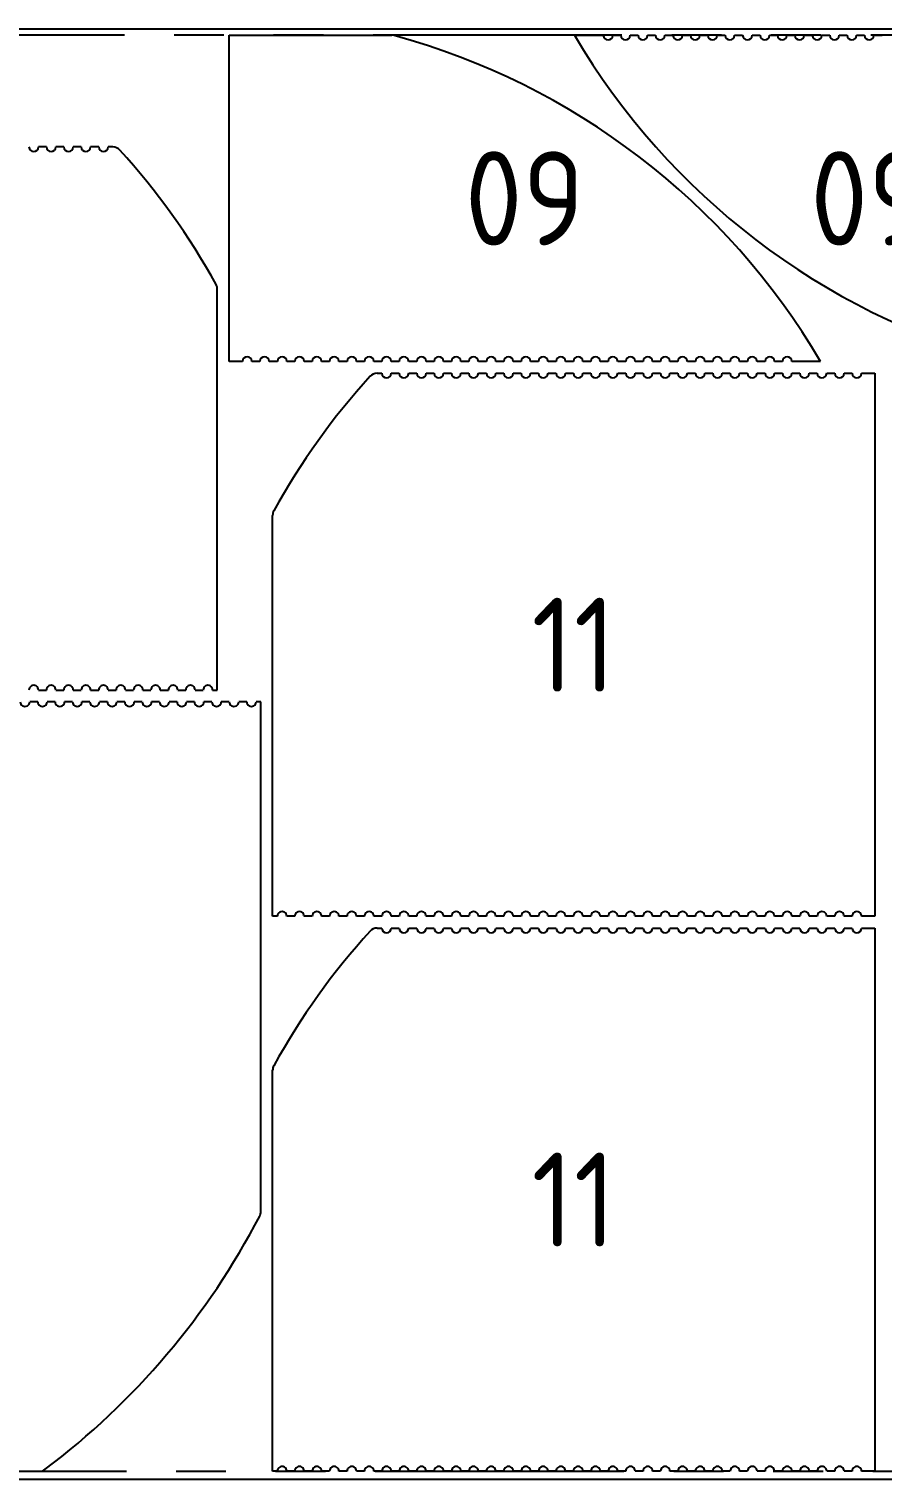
# Model space of a CAD drawing. Header units: millimetres. Extents: x -47360 to 661737, y -45870 to 354580.
# Drawn here: x 343943 to 345032, y 4200 to 6050 of the extents above; entities that cross this region are included whole.
import ezdxf
from ezdxf.enums import TextEntityAlignment as Align

# ---------------------------------------------------------------- set-up
doc = ezdxf.new("R2010")
doc.units = ezdxf.units.MM
doc.header["$LTSCALE"] = 10
doc.linetypes.add('PHANTOM', pattern=[63.5, 31.75, -6.35, 6.35, -6.35, 6.35, -6.35])
for name, color, linetype in [('$ENCL_RECT_RESERVED_LAYER$', 4, 'PHANTOM'), ('09_4__010X755X416', 7, 'Continuous'), ('10_4__010X769X693', 7, 'Continuous'), ('11_4__010X769X693', 7, 'Continuous'), ('35_1__010X1080X900', 7, 'Continuous'), ('PART-LABEL', 6, 'Continuous'), ('STOCK', 3, 'Continuous')]:
    doc.layers.add(name, color=color, linetype=linetype)
doc.styles.get("Standard").update_dxf_attribs({"font": 'isocp2.shx', "bigfont": 'whgtxt.shx'})

msp = doc.modelspace()

# ---------------------------------------------------------------- linework, layer by layer
at = {"layer": '$ENCL_RECT_RESERVED_LAYER$'}
msp.add_lwpolyline([(341210, 4210), (346604.94, 4210), (346604.94, 6042.05), (341210, 6042.05)], close=True, dxfattribs=at)
at = {"layer": '09_4__010X755X416'}
for p, q in [((344198.58, 5625.81), (344198.58, 6042.05)), ((344198.58, 6042.05), (344406.27, 6042.05)), ((344639.48, 6042.05), (344676.13, 6042.05)), ((344688.13, 6042.05), (344698.35, 6042.05)), ((344710.35, 6042.05), (344720.58, 6042.05)), ((344732.58, 6042.05), (344742.8, 6042.05)), ((344754.8, 6042.05), (344765.03, 6042.05)), ((344777.03, 6042.05), (344787.25, 6042.05)), ((344799.25, 6042.05), (344809.48, 6042.05)), ((344821.48, 6042.05), (344831.7, 6042.05)), ((344843.7, 6042.05), (344853.93, 6042.05)), ((344865.93, 6042.05), (344876.15, 6042.05)), ((344888.15, 6042.05), (344898.38, 6042.05)), ((344910.38, 6042.05), (344920.6, 6042.05)), ((344932.6, 6042.05), (344942.83, 6042.05)), ((344954.83, 6042.05), (344965.05, 6042.05)), ((344977.05, 6042.05), (344987.28, 6042.05)), ((344999.28, 6042.05), (345009.5, 6042.05)), ((345021.5, 6042.05), (345031.73, 6042.05)), ((344215.73, 5625.81), (344198.58, 5625.81)), ((344237.95, 5625.81), (344227.73, 5625.81)), ((344260.18, 5625.81), (344249.95, 5625.81)), ((344282.4, 5625.81), (344272.18, 5625.81)), ((344304.63, 5625.81), (344294.4, 5625.81)), ((344326.85, 5625.81), (344316.63, 5625.81)), ((344349.08, 5625.81), (344338.85, 5625.81)), ((344371.3, 5625.81), (344361.08, 5625.81)), ((344393.53, 5625.81), (344383.3, 5625.81)), ((344415.75, 5625.81), (344405.53, 5625.81)), ((344437.98, 5625.81), (344427.75, 5625.81)), ((344460.2, 5625.81), (344449.98, 5625.81)), ((344482.43, 5625.81), (344472.2, 5625.81)), ((344504.65, 5625.81), (344494.43, 5625.81)), ((344526.88, 5625.81), (344516.65, 5625.81)), ((344549.1, 5625.81), (344538.88, 5625.81)), ((344571.33, 5625.81), (344561.1, 5625.81)), ((344593.55, 5625.81), (344583.33, 5625.81)), ((344615.78, 5625.81), (344605.55, 5625.81)), ((344638, 5625.81), (344627.78, 5625.81)), ((344660.23, 5625.81), (344650, 5625.81)), ((344682.45, 5625.81), (344672.23, 5625.81)), ((344704.68, 5625.81), (344694.45, 5625.81)), ((344726.9, 5625.81), (344716.68, 5625.81)), ((344749.13, 5625.81), (344738.9, 5625.81)), ((344771.35, 5625.81), (344761.13, 5625.81)), ((344793.58, 5625.81), (344783.35, 5625.81)), ((344815.8, 5625.81), (344805.58, 5625.81)), ((344838.03, 5625.81), (344827.8, 5625.81)), ((344860.25, 5625.81), (344850.03, 5625.81)), ((344882.48, 5625.81), (344872.25, 5625.81)), ((344904.7, 5625.81), (344894.48, 5625.81)), ((344953.35, 5625.81), (344916.7, 5625.81))]:
    msp.add_line(p, q, dxfattribs=at)
for centre, radius, start, end in [((344406.27, 6030.05), 12, 74.70002, 90), ((344169.31, 5163.88), 910, 30.50571, 74.70002), ((345423.52, 6503.99), 910, 210.50571, 254.70002), ((344682.13, 6042.05), 6, 180.00112, 359.99888), ((344704.35, 6042.05), 6, 180.00112, 359.99888), ((344726.58, 6042.05), 6, 180.00112, 359.99888), ((344748.8, 6042.05), 6, 180.00112, 359.99888), ((344771.03, 6042.05), 6, 180.00112, 359.99888), ((344793.25, 6042.05), 6, 180.00112, 359.99888), ((344815.48, 6042.05), 6, 180.00112, 359.99888), ((344837.7, 6042.05), 6, 180.00112, 359.99888), ((344859.93, 6042.05), 6, 180.00112, 359.99888), ((344882.15, 6042.05), 6, 180.00112, 359.99888), ((344904.38, 6042.05), 6, 180.00112, 359.99888), ((344926.6, 6042.05), 6, 180.00112, 359.99888), ((344948.83, 6042.05), 6, 180.00112, 359.99888), ((344971.05, 6042.05), 6, 180.00112, 359.99888), ((344993.28, 6042.05), 6, 180.00112, 359.99888), ((345015.5, 6042.05), 6, 180.00112, 359.99888), ((344221.73, 5625.81), 6, 0.00112, 179.99888), ((344243.95, 5625.81), 6, 0.00112, 179.99888), ((344266.18, 5625.81), 6, 0.00112, 179.99888), ((344288.4, 5625.81), 6, 0.00112, 179.99888), ((344310.63, 5625.81), 6, 0.00112, 179.99888), ((344332.85, 5625.81), 6, 0.00112, 179.99888), ((344355.08, 5625.81), 6, 0.00112, 179.99888), ((344377.3, 5625.81), 6, 0.00112, 179.99888), ((344399.53, 5625.81), 6, 0.00112, 179.99888), ((344421.75, 5625.81), 6, 0.00112, 179.99888), ((344443.98, 5625.81), 6, 0.00112, 179.99888), ((344466.2, 5625.81), 6, 0.00112, 179.99888), ((344488.43, 5625.81), 6, 0.00112, 179.99888), ((344510.65, 5625.81), 6, 0.00112, 179.99888), ((344532.88, 5625.81), 6, 0.00112, 179.99888), ((344555.1, 5625.81), 6, 0.00112, 179.99888), ((344577.33, 5625.81), 6, 0.00112, 179.99888), ((344599.55, 5625.81), 6, 0.00112, 179.99888), ((344621.78, 5625.81), 6, 0.00112, 179.99888), ((344644, 5625.81), 6, 0.00112, 179.99888), ((344666.23, 5625.81), 6, 0.00112, 179.99888), ((344688.45, 5625.81), 6, 0.00112, 179.99888), ((344710.68, 5625.81), 6, 0.00112, 179.99888), ((344732.9, 5625.81), 6, 0.00112, 179.99888), ((344755.13, 5625.81), 6, 0.00112, 179.99888), ((344777.35, 5625.81), 6, 0.00112, 179.99888), ((344799.58, 5625.81), 6, 0.00112, 179.99888), ((344821.8, 5625.81), 6, 0.00112, 179.99888), ((344844.03, 5625.81), 6, 0.00112, 179.99888), ((344866.25, 5625.81), 6, 0.00112, 179.99888), ((344888.48, 5625.81), 6, 0.00112, 179.99888), ((344910.7, 5625.81), 6, 0.00112, 179.99888)]:
    msp.add_arc(centre, radius, start, end, dxfattribs=at)
at = {"layer": '10_4__010X769X693'}
for p, q in [((343965.51, 5899.53), (343955.29, 5899.53)), ((343987.74, 5899.53), (343977.51, 5899.53)), ((344009.96, 5899.53), (343999.74, 5899.53)), ((344032.19, 5899.53), (344021.96, 5899.53)), ((344050.29, 5899.53), (344044.19, 5899.53)), ((344183.58, 5206.62), (344183.58, 5718.12)), ((343955.29, 5206.62), (343965.51, 5206.62)), ((343977.51, 5206.62), (343987.74, 5206.62)), ((343999.74, 5206.62), (344009.96, 5206.62)), ((344021.96, 5206.62), (344032.19, 5206.62)), ((344044.19, 5206.62), (344054.41, 5206.62)), ((344066.41, 5206.62), (344076.64, 5206.62)), ((344088.64, 5206.62), (344098.86, 5206.62)), ((344110.86, 5206.62), (344121.09, 5206.62)), ((344133.09, 5206.62), (344143.31, 5206.62)), ((344155.31, 5206.62), (344165.54, 5206.62)), ((344177.54, 5206.62), (344183.58, 5206.62))]:
    msp.add_line(p, q, dxfattribs=at)
for centre, radius, start, end in [((343949.29, 5899.53), 6, 180.00281, 359.99719), ((343971.51, 5899.53), 6, 180.00262, 359.99738), ((343993.74, 5899.53), 6, 180.00243, 359.99757), ((344015.96, 5899.53), 6, 180.00225, 359.99775), ((344038.19, 5899.53), 6, 180.00206, 359.99794), ((344050.29, 5887.53), 12, 42.26137, 90), ((343385.7, 5283.61), 910, 28.93835, 42.26137), ((344171.58, 5718.12), 12, 0, 28.93835), ((343949.29, 5206.62), 6, 359.99907, 180.00093), ((343971.51, 5206.62), 6, 359.99907, 180.00093), ((343993.74, 5206.62), 6, 359.99907, 180.00093), ((344015.96, 5206.62), 6, 359.99907, 180.00093), ((344038.19, 5206.62), 6, 359.99907, 180.00093), ((344060.41, 5206.62), 6, 359.99907, 180.00093), ((344082.64, 5206.62), 6, 359.99907, 180.00093), ((344104.86, 5206.62), 6, 359.99907, 180.00093), ((344127.09, 5206.62), 6, 359.99907, 180.00093), ((344149.31, 5206.62), 6, 359.99907, 180.00093), ((344171.54, 5206.62), 6, 359.99907, 180.00093)]:
    msp.add_arc(centre, radius, start, end, dxfattribs=at)
at = {"layer": '11_4__010X769X693'}
for p, q in [((344387.42, 5610.81), (344393.53, 5610.81)), ((344405.53, 5610.81), (344415.75, 5610.81)), ((344427.75, 5610.81), (344437.98, 5610.81)), ((344449.98, 5610.81), (344460.2, 5610.81)), ((344472.2, 5610.81), (344482.43, 5610.81)), ((344494.43, 5610.81), (344504.65, 5610.81)), ((344516.65, 5610.81), (344526.88, 5610.81)), ((344538.88, 5610.81), (344549.1, 5610.81)), ((344561.1, 5610.81), (344571.33, 5610.81)), ((344583.33, 5610.81), (344593.55, 5610.81)), ((344605.55, 5610.81), (344615.78, 5610.81)), ((344627.78, 5610.81), (344638, 5610.81)), ((344650, 5610.81), (344660.23, 5610.81)), ((344672.23, 5610.81), (344682.45, 5610.81)), ((344694.45, 5610.81), (344704.68, 5610.81)), ((344716.68, 5610.81), (344726.9, 5610.81)), ((344738.9, 5610.81), (344749.13, 5610.81)), ((344761.13, 5610.81), (344771.35, 5610.81)), ((344783.35, 5610.81), (344793.58, 5610.81)), ((344805.58, 5610.81), (344815.8, 5610.81)), ((344827.8, 5610.81), (344838.03, 5610.81)), ((344850.03, 5610.81), (344860.25, 5610.81)), ((344872.25, 5610.81), (344882.48, 5610.81)), ((344894.48, 5610.81), (344904.7, 5610.81)), ((344916.7, 5610.81), (344926.93, 5610.81)), ((344938.93, 5610.81), (344949.15, 5610.81)), ((344961.15, 5610.81), (344971.38, 5610.81)), ((344983.38, 5610.81), (344993.6, 5610.81)), ((345005.6, 5610.81), (345022.75, 5610.81)), ((345022.75, 5610.81), (345022.75, 4917.91)), ((344254.14, 4917.91), (344254.14, 5429.41)), ((344260.18, 4917.91), (344254.14, 4917.91)), ((344282.4, 4917.91), (344272.18, 4917.91)), ((344304.63, 4917.91), (344294.4, 4917.91)), ((344326.85, 4917.91), (344316.63, 4917.91)), ((344349.08, 4917.91), (344338.85, 4917.91)), ((344371.3, 4917.91), (344361.08, 4917.91)), ((344393.53, 4917.91), (344383.3, 4917.91)), ((344387.42, 4902.91), (344393.53, 4902.91)), ((344415.75, 4917.91), (344405.53, 4917.91)), ((344405.53, 4902.91), (344415.75, 4902.91)), ((344437.98, 4917.91), (344427.75, 4917.91)), ((344427.75, 4902.91), (344437.98, 4902.91)), ((344460.2, 4917.91), (344449.98, 4917.91)), ((344449.98, 4902.91), (344460.2, 4902.91)), ((344482.43, 4917.91), (344472.2, 4917.91)), ((344472.2, 4902.91), (344482.43, 4902.91)), ((344504.65, 4917.91), (344494.43, 4917.91)), ((344494.43, 4902.91), (344504.65, 4902.91)), ((344526.88, 4917.91), (344516.65, 4917.91)), ((344516.65, 4902.91), (344526.88, 4902.91)), ((344549.1, 4917.91), (344538.88, 4917.91)), ((344538.88, 4902.91), (344549.1, 4902.91)), ((344571.33, 4917.91), (344561.1, 4917.91)), ((344561.1, 4902.91), (344571.33, 4902.91)), ((344593.55, 4917.91), (344583.33, 4917.91)), ((344583.33, 4902.91), (344593.55, 4902.91)), ((344615.78, 4917.91), (344605.55, 4917.91)), ((344605.55, 4902.91), (344615.78, 4902.91)), ((344638, 4917.91), (344627.78, 4917.91)), ((344627.78, 4902.91), (344638, 4902.91)), ((344660.23, 4917.91), (344650, 4917.91)), ((344650, 4902.91), (344660.23, 4902.91)), ((344682.45, 4917.91), (344672.23, 4917.91)), ((344672.23, 4902.91), (344682.45, 4902.91)), ((344704.68, 4917.91), (344694.45, 4917.91)), ((344694.45, 4902.91), (344704.68, 4902.91)), ((344726.9, 4917.91), (344716.68, 4917.91)), ((344716.68, 4902.91), (344726.9, 4902.91)), ((344749.13, 4917.91), (344738.9, 4917.91)), ((344738.9, 4902.91), (344749.13, 4902.91)), ((344771.35, 4917.91), (344761.13, 4917.91)), ((344761.13, 4902.91), (344771.35, 4902.91)), ((344793.58, 4917.91), (344783.35, 4917.91)), ((344783.35, 4902.91), (344793.58, 4902.91)), ((344815.8, 4917.91), (344805.58, 4917.91)), ((344805.58, 4902.91), (344815.8, 4902.91)), ((344838.03, 4917.91), (344827.8, 4917.91)), ((344827.8, 4902.91), (344838.03, 4902.91)), ((344860.25, 4917.91), (344850.03, 4917.91)), ((344850.03, 4902.91), (344860.25, 4902.91)), ((344882.48, 4917.91), (344872.25, 4917.91)), ((344872.25, 4902.91), (344882.48, 4902.91)), ((344904.7, 4917.91), (344894.48, 4917.91)), ((344894.48, 4902.91), (344904.7, 4902.91)), ((344926.93, 4917.91), (344916.7, 4917.91)), ((344916.7, 4902.91), (344926.93, 4902.91)), ((344949.15, 4917.91), (344938.93, 4917.91)), ((344938.93, 4902.91), (344949.15, 4902.91)), ((344971.38, 4917.91), (344961.15, 4917.91)), ((344961.15, 4902.91), (344971.38, 4902.91)), ((344993.6, 4917.91), (344983.38, 4917.91)), ((344983.38, 4902.91), (344993.6, 4902.91)), ((345022.75, 4917.91), (345005.6, 4917.91)), ((345005.6, 4902.91), (345022.75, 4902.91)), ((345022.75, 4902.91), (345022.75, 4210)), ((344254.14, 4210), (344254.14, 4721.5)), ((344260.18, 4210), (344254.14, 4210)), ((344282.4, 4210), (344272.18, 4210)), ((344304.63, 4210), (344294.4, 4210)), ((344326.85, 4210), (344316.63, 4210)), ((344349.08, 4210), (344338.85, 4210)), ((344371.3, 4210), (344361.08, 4210)), ((344393.53, 4210), (344383.3, 4210)), ((344415.75, 4210), (344405.53, 4210)), ((344437.98, 4210), (344427.75, 4210)), ((344460.2, 4210), (344449.98, 4210)), ((344482.43, 4210), (344472.2, 4210)), ((344504.65, 4210), (344494.43, 4210)), ((344526.88, 4210), (344516.65, 4210)), ((344549.1, 4210), (344538.88, 4210)), ((344571.33, 4210), (344561.1, 4210)), ((344593.55, 4210), (344583.33, 4210)), ((344615.78, 4210), (344605.55, 4210)), ((344638, 4210), (344627.78, 4210)), ((344660.23, 4210), (344650, 4210)), ((344682.45, 4210), (344672.23, 4210)), ((344704.68, 4210), (344694.45, 4210)), ((344726.9, 4210), (344716.68, 4210)), ((344749.13, 4210), (344738.9, 4210)), ((344771.35, 4210), (344761.13, 4210)), ((344793.58, 4210), (344783.35, 4210)), ((344815.8, 4210), (344805.58, 4210)), ((344838.03, 4210), (344827.8, 4210)), ((344860.25, 4210), (344850.03, 4210)), ((344882.48, 4210), (344872.25, 4210)), ((344904.7, 4210), (344894.48, 4210)), ((344926.93, 4210), (344916.7, 4210)), ((344949.15, 4210), (344938.93, 4210)), ((344971.38, 4210), (344961.15, 4210)), ((344993.6, 4210), (344983.38, 4210)), ((345022.75, 4210), (345005.6, 4210))]:
    msp.add_line(p, q, dxfattribs=at)
for centre, radius, start, end in [((345052.01, 4994.9), 910, 137.73863, 151.06165), ((344387.42, 5598.81), 12, 90, 137.73863), ((344399.53, 5610.81), 6, 180.00206, 359.99794), ((344421.75, 5610.81), 6, 180.00225, 359.99775), ((344443.98, 5610.81), 6, 180.00243, 359.99757), ((344466.2, 5610.81), 6, 180.00262, 359.99738), ((344488.43, 5610.81), 6, 180.00281, 359.99719), ((344510.65, 5610.81), 6, 180.003, 359.997), ((344532.88, 5610.81), 6, 180.00319, 359.99681), ((344555.1, 5610.81), 6, 180.00337, 359.99663), ((344577.33, 5610.81), 6, 180.00356, 359.99644), ((344599.55, 5610.81), 6, 180.00375, 359.99625), ((344621.78, 5610.81), 6, 180.00394, 359.99606), ((344644, 5610.81), 6, 180.00413, 359.99587), ((344666.23, 5610.81), 6, 180.00432, 359.99568), ((344688.45, 5610.81), 6, 180.0045, 359.9955), ((344710.68, 5610.81), 6, 180.00469, 359.99531), ((344732.9, 5610.81), 6, 180.00488, 359.99512), ((344755.13, 5610.81), 6, 180.00507, 359.99493), ((344777.35, 5610.81), 6, 180.00526, 359.99474), ((344799.58, 5610.81), 6, 180.00544, 359.99456), ((344821.8, 5610.81), 6, 180.00563, 359.99437), ((344844.03, 5610.81), 6, 180.00582, 359.99418), ((344866.25, 5610.81), 6, 180.00601, 359.99399), ((344888.48, 5610.81), 6, 180.0062, 359.9938), ((344910.7, 5610.81), 6, 180.00638, 359.99362), ((344932.93, 5610.81), 6, 180.00657, 359.99343), ((344955.15, 5610.81), 6, 180.00676, 359.99324), ((344977.38, 5610.81), 6, 180.00695, 359.99305), ((344999.6, 5610.81), 6, 180.00714, 359.99286), ((344266.14, 5429.41), 12, 151.06165, 180), ((344266.18, 4917.91), 6, 359.99907, 180.00093), ((344288.4, 4917.91), 6, 359.99907, 180.00093), ((344310.63, 4917.91), 6, 359.99907, 180.00093), ((344332.85, 4917.91), 6, 359.99907, 180.00093), ((344355.08, 4917.91), 6, 359.99907, 180.00093), ((344377.3, 4917.91), 6, 359.99907, 180.00093), ((344399.53, 4917.91), 6, 359.99907, 180.00093), ((344421.75, 4917.91), 6, 359.99907, 180.00093), ((344443.98, 4917.91), 6, 359.99907, 180.00093), ((344466.2, 4917.91), 6, 359.99907, 180.00093), ((344488.43, 4917.91), 6, 359.99907, 180.00093), ((344510.65, 4917.91), 6, 359.99907, 180.00093), ((344532.88, 4917.91), 6, 359.99907, 180.00093), ((344555.1, 4917.91), 6, 359.99907, 180.00093), ((344577.33, 4917.91), 6, 359.99907, 180.00093), ((344599.55, 4917.91), 6, 359.99907, 180.00093), ((344621.78, 4917.91), 6, 359.99907, 180.00093), ((344644, 4917.91), 6, 359.99907, 180.00093), ((344666.23, 4917.91), 6, 359.99907, 180.00093), ((344688.45, 4917.91), 6, 359.99907, 180.00093), ((344710.68, 4917.91), 6, 359.99907, 180.00093), ((344732.9, 4917.91), 6, 359.99907, 180.00093), ((344755.13, 4917.91), 6, 359.99907, 180.00093), ((344777.35, 4917.91), 6, 359.99907, 180.00093), ((344799.58, 4917.91), 6, 359.99907, 180.00093), ((344821.8, 4917.91), 6, 359.99907, 180.00093), ((344844.03, 4917.91), 6, 359.99907, 180.00093), ((344866.25, 4917.91), 6, 359.99907, 180.00093), ((344888.48, 4917.91), 6, 359.99907, 180.00093), ((344910.7, 4917.91), 6, 359.99907, 180.00093), ((344932.93, 4917.91), 6, 359.99907, 180.00093), ((344955.15, 4917.91), 6, 359.99907, 180.00093), ((344977.38, 4917.91), 6, 359.99907, 180.00093), ((344999.6, 4917.91), 6, 359.99907, 180.00093), ((344387.42, 4890.91), 12, 90, 137.73863), ((344399.53, 4902.91), 6, 180.00206, 359.99794), ((344421.75, 4902.91), 6, 180.00225, 359.99775), ((344443.98, 4902.91), 6, 180.00243, 359.99757), ((344466.2, 4902.91), 6, 180.00262, 359.99738), ((344488.43, 4902.91), 6, 180.00281, 359.99719), ((344510.65, 4902.91), 6, 180.003, 359.997), ((344532.88, 4902.91), 6, 180.00319, 359.99681), ((344555.1, 4902.91), 6, 180.00337, 359.99663), ((344577.33, 4902.91), 6, 180.00356, 359.99644), ((344599.55, 4902.91), 6, 180.00375, 359.99625), ((344621.78, 4902.91), 6, 180.00394, 359.99606), ((344644, 4902.91), 6, 180.00413, 359.99587), ((344666.23, 4902.91), 6, 180.00432, 359.99568), ((344688.45, 4902.91), 6, 180.0045, 359.9955), ((344710.68, 4902.91), 6, 180.00469, 359.99531), ((344732.9, 4902.91), 6, 180.00488, 359.99512), ((344755.13, 4902.91), 6, 180.00507, 359.99493), ((344777.35, 4902.91), 6, 180.00526, 359.99474), ((344799.58, 4902.91), 6, 180.00544, 359.99456), ((344821.8, 4902.91), 6, 180.00563, 359.99437), ((344844.03, 4902.91), 6, 180.00582, 359.99418), ((344866.25, 4902.91), 6, 180.00601, 359.99399), ((344888.48, 4902.91), 6, 180.0062, 359.9938), ((344910.7, 4902.91), 6, 180.00638, 359.99362), ((344932.93, 4902.91), 6, 180.00657, 359.99343), ((344955.15, 4902.91), 6, 180.00676, 359.99324), ((344977.38, 4902.91), 6, 180.00695, 359.99305), ((344999.6, 4902.91), 6, 180.00714, 359.99286), ((345052.01, 4286.99), 910, 137.73863, 151.06165), ((344266.14, 4721.5), 12, 151.06165, 180), ((344266.18, 4210), 6, 359.99907, 180.00093), ((344288.4, 4210), 6, 359.99907, 180.00093), ((344310.63, 4210), 6, 359.99907, 180.00093), ((344332.85, 4210), 6, 359.99907, 180.00093), ((344355.08, 4210), 6, 359.99907, 180.00093), ((344377.3, 4210), 6, 359.99907, 180.00093), ((344399.53, 4210), 6, 359.99907, 180.00093), ((344421.75, 4210), 6, 359.99907, 180.00093), ((344443.98, 4210), 6, 359.99907, 180.00093), ((344466.2, 4210), 6, 359.99907, 180.00093), ((344488.43, 4210), 6, 359.99907, 180.00093), ((344510.65, 4210), 6, 359.99907, 180.00093), ((344532.88, 4210), 6, 359.99907, 180.00093), ((344555.1, 4210), 6, 359.99907, 180.00093), ((344577.33, 4210), 6, 359.99907, 180.00093), ((344599.55, 4210), 6, 359.99907, 180.00093), ((344621.78, 4210), 6, 359.99907, 180.00093), ((344644, 4210), 6, 359.99907, 180.00093), ((344666.23, 4210), 6, 359.99907, 180.00093), ((344688.45, 4210), 6, 359.99907, 180.00093), ((344710.68, 4210), 6, 359.99907, 180.00093), ((344732.9, 4210), 6, 359.99907, 180.00093), ((344755.13, 4210), 6, 359.99907, 180.00093), ((344777.35, 4210), 6, 359.99907, 180.00093), ((344799.58, 4210), 6, 359.99907, 180.00093), ((344821.8, 4210), 6, 359.99907, 180.00093), ((344844.03, 4210), 6, 359.99907, 180.00093), ((344866.25, 4210), 6, 359.99907, 180.00093), ((344888.48, 4210), 6, 359.99907, 180.00093), ((344910.7, 4210), 6, 359.99907, 180.00093), ((344932.93, 4210), 6, 359.99907, 180.00093), ((344955.15, 4210), 6, 359.99907, 180.00093), ((344977.38, 4210), 6, 359.99907, 180.00093), ((344999.6, 4210), 6, 359.99907, 180.00093)]:
    msp.add_arc(centre, radius, start, end, dxfattribs=at)
at = {"layer": '35_1__010X1080X900'}
for p, q in [((343954.4, 5191.62, 21059802810.91), (343944.17, 5191.62, 21059802810.91)), ((343976.62, 5191.62, 21059802810.91), (343966.4, 5191.62, 21059802810.91)), ((343998.85, 5191.62, 21059802810.91), (343988.62, 5191.62, 21059802810.91)), ((344021.07, 5191.62, 21059802810.91), (344010.85, 5191.62, 21059802810.91)), ((344043.3, 5191.62, 21059802810.91), (344033.07, 5191.62, 21059802810.91)), ((344065.52, 5191.62, 21059802810.91), (344055.3, 5191.62, 21059802810.91)), ((344087.75, 5191.62, 21059802810.91), (344077.52, 5191.62, 21059802810.91)), ((344109.97, 5191.62, 21059802810.91), (344099.75, 5191.62, 21059802810.91)), ((344132.2, 5191.62, 21059802810.91), (344121.97, 5191.62, 21059802810.91)), ((344154.42, 5191.62, 21059802810.91), (344144.2, 5191.62, 21059802810.91)), ((344176.65, 5191.62, 21059802810.91), (344166.42, 5191.62, 21059802810.91)), ((344198.87, 5191.62, 21059802810.91), (344188.65, 5191.62, 21059802810.91)), ((344221.1, 5191.62, 21059802810.91), (344210.87, 5191.62, 21059802810.91)), ((344239.14, 5191.62, 21059802810.91), (344233.1, 5191.62, 21059802810.91)), ((344239.14, 4541.06, 21059802810.91), (344239.14, 5191.62, 21059802810.91)), ((343933.06, 4210, 21059802810.91), (343956.83, 4210, 21059802810.91))]:
    msp.add_line(p, q, dxfattribs=at)
for centre, radius, start, end in [((343938.17, 5191.62, 21059802810.91), 6, 179.99944, 0.00056), ((343960.4, 5191.62, 21059802810.91), 6, 179.99925, 0.00075), ((343982.62, 5191.62, 21059802810.91), 6, 179.99906, 0.00094), ((344004.85, 5191.62, 21059802810.91), 6, 179.99887, 0.00113), ((344027.07, 5191.62, 21059802810.91), 6, 179.99868, 0.00132), ((344049.3, 5191.62, 21059802810.91), 6, 179.9985, 0.0015), ((344071.52, 5191.62, 21059802810.91), 6, 179.99831, 0.00169), ((344093.75, 5191.62, 21059802810.91), 6, 179.99812, 0.00188), ((344115.97, 5191.62, 21059802810.91), 6, 179.99793, 0.00207), ((344138.2, 5191.62, 21059802810.91), 6, 179.99774, 0.00226), ((344160.42, 5191.62, 21059802810.91), 6, 179.99756, 0.00244), ((344182.65, 5191.62, 21059802810.91), 6, 179.99737, 0.00263), ((344204.87, 5191.62, 21059802810.91), 6, 179.99718, 0.00282), ((344227.1, 5191.62, 21059802810.91), 6, 179.99699, 0.00301), ((343385.7, 4979.9, 21059802810.91), 961, 307.00079, 332.45642), ((344227.14, 4541.06, 21059802810.91), 12, 332.45642, 0), ((343956.83, 4222, 21059802810.91), 12, 270, 307.00079)]:
    msp.add_arc(centre, radius, start, end, dxfattribs=at)
at = {"layer": 'STOCK'}
msp.add_lwpolyline([(341200, 4200), (346610, 4200), (346610, 6050), (341200, 6050)], close=True, dxfattribs=at)

# ---------------------------------------------------------------- texts
at = {"layer": 'PART-LABEL'}
for s, p in [('09', (344575.96, 5833.93)), ('09', (345016.87, 5833.93)), ('11', (344638.45, 5264.36)), ('11', (344638.45, 4556.45))]:
    msp.add_text(s, height=120, dxfattribs=at).set_placement(p, align=Align.MIDDLE_CENTER)

doc.saveas('drawing.dxf')
